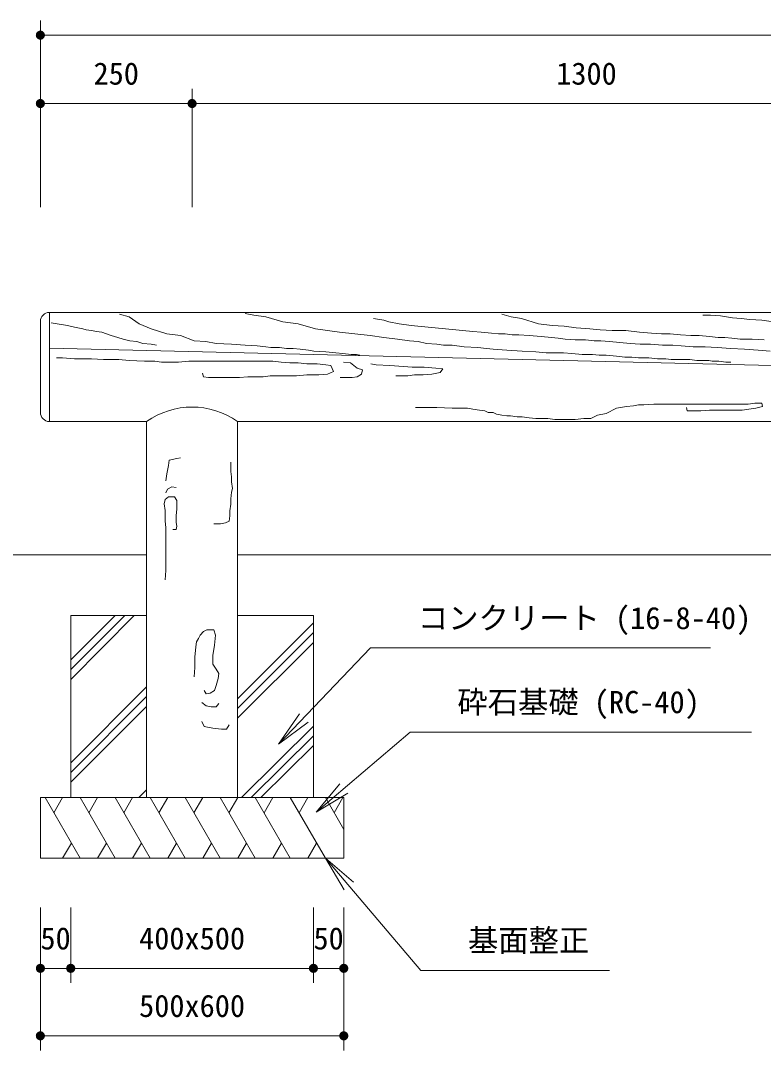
# Model space of a CAD drawing. Units: millimetres at full size, sheet at 1:20. Extents: x 0 to 8400, y 0 to 5940.
# Drawn here: x 1530 to 2754, y 1418 to 3116 of the extents above; entities that cross this region are included whole.
import ezdxf
from ezdxf.enums import TextEntityAlignment as Align

# ---------------------------------------------------------------- set-up
doc = ezdxf.new("R2010")
doc.units = ezdxf.units.MM
doc.header["$LTSCALE"] = 20
for name, color, linetype, lineweight in [('D-STR', 1, 'Continuous', 13), ('D-STR-DIM', 7, 'Continuous', 13), ('D-STR-HTXT', 7, 'Continuous', 13)]:
    doc.layers.add(name, color=color, linetype=linetype, lineweight=lineweight)
doc.styles.add('ＭＳ ゴシック', font='')
doc.styles.get('ＭＳ ゴシック').set_extended_font_data('MS Gothic')

# ---------------------------------------------------------------- blocks, each defined once
blk = doc.blocks.new('filled_dot')
at = {"color": 0, "linetype": 'Continuous', "lineweight": -2, "const_width": 1.25}
blk.add_lwpolyline([(-0.625, 0, 1), (0.625, 0, 1)], format="xyb", close=True, dxfattribs=at)
blk = doc.blocks.new('open_arrow')
at = {"color": 0, "linetype": 'Continuous', "lineweight": -2}
blk.add_lwpolyline([(7.5, 1.25), (0, 0), (7.5, -1.25)], dxfattribs=at)

msp = doc.modelspace()

# ---------------------------------------------------------------- linework, layer by layer
at = {"layer": 'D-STR'}
for p, q in [((1577.54, 2634.61), (3347.54, 2634.61)), ((1577.54, 2634.61), (1577.54, 2454.61)), ((1693.18, 2631.43), (1708.68, 2627.2)), ((1900.29, 2632.84), (1914.38, 2630.02)), ((2322.97, 2631.43), (2338.47, 2627.2)), ((1562.54, 2469.61), (1562.54, 2619.61)), ((1580.47, 2617.34), (1590.33, 2615.93)), ((1590.33, 2615.93), (1607.24, 2613.11)), ((1708.68, 2627.2), (1725.59, 2615.93)), ((1725.59, 2615.93), (1745.31, 2607.48)), ((1914.38, 2630.02), (1934.11, 2627.2)), ((1934.11, 2627.2), (1962.28, 2618.75)), ((1962.28, 2618.75), (1987.65, 2615.93)), ((1987.65, 2615.93), (2015.82, 2607.48)), ((2111.63, 2624.38), (2128.54, 2621.57)), ((2128.54, 2621.57), (2136.99, 2618.75)), ((2136.99, 2618.75), (2153.9, 2615.93)), ((2153.9, 2615.93), (2173.62, 2613.11)), ((2338.47, 2627.2), (2355.37, 2624.38)), ((2355.37, 2624.38), (2383.55, 2615.93)), ((2383.55, 2615.93), (2406.09, 2613.11)), ((2654.06, 2630.02), (2666.74, 2630.02)), ((2666.74, 2630.02), (2683.65, 2628.61)), ((2683.65, 2628.61), (2703.38, 2625.79)), ((2703.38, 2625.79), (2717.46, 2624.38)), ((2717.46, 2624.38), (2731.55, 2622.98)), ((2731.55, 2622.98), (2751.28, 2621.57)), ((2751.28, 2621.57), (2771, 2618.75)), ((1607.24, 2613.11), (1618.51, 2610.3)), ((1618.51, 2610.3), (1632.6, 2607.48)), ((1632.6, 2607.48), (1638.23, 2606.07)), ((1638.23, 2606.07), (1646.69, 2604.66)), ((1646.69, 2604.66), (1655.14, 2603.25)), ((1655.14, 2603.25), (1663.59, 2601.84)), ((1663.59, 2601.84), (1679.09, 2596.21)), ((1745.31, 2607.48), (1770.67, 2599.02)), ((1770.67, 2599.02), (1793.21, 2596.21)), ((2015.82, 2607.48), (2035.55, 2604.66)), ((2035.55, 2604.66), (2055.27, 2601.84)), ((2055.27, 2601.84), (2080.63, 2599.02)), ((2080.63, 2599.02), (2105.99, 2596.21)), ((2173.62, 2613.11), (2201.8, 2610.3)), ((2201.8, 2610.3), (2229.98, 2607.48)), ((2229.98, 2607.48), (2258.16, 2604.66)), ((2258.16, 2604.66), (2275.06, 2603.25)), ((2275.06, 2603.25), (2289.15, 2601.84)), ((2289.15, 2601.84), (2306.06, 2600.43)), ((2306.06, 2600.43), (2317.33, 2599.02)), ((2317.33, 2599.02), (2328.6, 2599.02)), ((2328.6, 2599.02), (2339.87, 2597.61)), ((2339.87, 2597.61), (2351.15, 2597.61)), ((2351.15, 2597.61), (2368.05, 2596.21)), ((2406.09, 2613.11), (2425.82, 2611.7)), ((2425.82, 2611.7), (2445.54, 2608.89)), ((2445.54, 2608.89), (2468.09, 2607.48)), ((2468.09, 2607.48), (2484.99, 2606.07)), ((2484.99, 2606.07), (2504.72, 2604.66)), ((2504.72, 2604.66), (2527.26, 2604.66)), ((2527.26, 2604.66), (2549.8, 2601.84)), ((2549.8, 2601.84), (2569.53, 2600.43)), ((2569.53, 2600.43), (2586.44, 2599.02)), ((2586.44, 2599.02), (2600.52, 2599.02)), ((2600.52, 2599.02), (2617.43, 2597.61)), ((2617.43, 2597.61), (2634.34, 2596.21)), ((1679.09, 2596.21), (1690.36, 2593.39)), ((1690.36, 2593.39), (1698.82, 2590.57)), ((1698.82, 2590.57), (1710.09, 2587.75)), ((1710.09, 2587.75), (1721.36, 2586.34)), ((1721.36, 2586.34), (1731.22, 2583.53)), ((1731.22, 2583.53), (1745.31, 2582.12)), ((1745.31, 2582.12), (1753.76, 2580.71)), ((1793.21, 2596.21), (1815.76, 2587.75)), ((1815.76, 2587.75), (1835.48, 2586.34)), ((1835.48, 2586.34), (1852.39, 2583.53)), ((1852.39, 2583.53), (1877.75, 2582.12)), ((1877.75, 2582.12), (1900.29, 2580.71)), ((1900.29, 2580.71), (1920.02, 2579.3)), ((2105.99, 2596.21), (2128.54, 2593.39)), ((2128.54, 2593.39), (2151.08, 2590.57)), ((2151.08, 2590.57), (2170.8, 2587.75)), ((2170.8, 2587.75), (2184.89, 2586.34)), ((2184.89, 2586.34), (2198.98, 2583.53)), ((2198.98, 2583.53), (2215.89, 2582.12)), ((2215.89, 2582.12), (2227.16, 2580.71)), ((2227.16, 2580.71), (2241.25, 2580.71)), ((2241.25, 2580.71), (2260.98, 2577.89)), ((2368.05, 2596.21), (2387.78, 2594.8)), ((2387.78, 2594.8), (2404.68, 2593.39)), ((2404.68, 2593.39), (2415.96, 2591.98)), ((2415.96, 2591.98), (2427.23, 2590.57)), ((2427.23, 2590.57), (2444.13, 2589.16)), ((2444.13, 2589.16), (2461.04, 2589.16)), ((2461.04, 2589.16), (2475.13, 2587.75)), ((2475.13, 2587.75), (2486.4, 2587.75)), ((2486.4, 2587.75), (2500.49, 2586.34)), ((2500.49, 2586.34), (2517.4, 2584.93)), ((2517.4, 2584.93), (2534.31, 2583.53)), ((2534.31, 2583.53), (2551.21, 2582.12)), ((2551.21, 2582.12), (2568.12, 2582.12)), ((2568.12, 2582.12), (2587.84, 2580.71)), ((2587.84, 2580.71), (2604.75, 2580.71)), ((2604.75, 2580.71), (2618.84, 2579.3)), ((2634.34, 2596.21), (2648.43, 2596.21)), ((2648.43, 2596.21), (2665.33, 2594.8)), ((2665.33, 2594.8), (2679.42, 2593.39)), ((2679.42, 2593.39), (2690.7, 2593.39)), ((2690.7, 2593.39), (2701.97, 2591.98)), ((2701.97, 2591.98), (2716.06, 2590.57)), ((2716.06, 2590.57), (2735.78, 2590.57)), ((2735.78, 2590.57), (2755.51, 2589.16)), ((3347.54, 2533.37), (1577.54, 2575.64)), ((1920.02, 2579.3), (1934.11, 2577.89)), ((1934.11, 2577.89), (1942.56, 2576.48)), ((1942.56, 2576.48), (1948.2, 2576.48)), ((1948.2, 2576.48), (1956.65, 2576.48)), ((1956.65, 2576.48), (1967.92, 2575.07)), ((1967.92, 2575.07), (1979.19, 2575.07)), ((1979.19, 2575.07), (1990.46, 2573.66)), ((1990.46, 2573.66), (2004.55, 2572.25)), ((2004.55, 2572.25), (2013.01, 2570.85)), ((2013.01, 2570.85), (2032.73, 2569.44)), ((2032.73, 2569.44), (2049.64, 2568.03)), ((2049.64, 2568.03), (2060.91, 2566.62)), ((2060.91, 2566.62), (2075, 2565.21)), ((2075, 2565.21), (2083.45, 2565.21)), ((2083.45, 2565.21), (2089.09, 2563.8)), ((2260.98, 2577.89), (2283.52, 2576.48)), ((2283.52, 2576.48), (2297.61, 2575.07)), ((2297.61, 2575.07), (2308.88, 2573.66)), ((2308.88, 2573.66), (2331.42, 2572.25)), ((2331.42, 2572.25), (2356.78, 2570.85)), ((2356.78, 2570.85), (2379.32, 2569.44)), ((2379.32, 2569.44), (2396.23, 2568.03)), ((2396.23, 2568.03), (2407.5, 2568.03)), ((2407.5, 2568.03), (2415.96, 2568.03)), ((2415.96, 2568.03), (2424.41, 2568.03)), ((2424.41, 2568.03), (2438.5, 2566.62)), ((2438.5, 2566.62), (2455.41, 2565.21)), ((2455.41, 2565.21), (2472.31, 2565.21)), ((2472.31, 2565.21), (2483.58, 2563.8)), ((2483.58, 2563.8), (2494.86, 2563.8)), ((2494.86, 2563.8), (2511.76, 2562.39)), ((2618.84, 2579.3), (2638.57, 2577.89)), ((2638.57, 2577.89), (2658.29, 2577.89)), ((2658.29, 2577.89), (2678.02, 2576.48)), ((2678.02, 2576.48), (2700.56, 2575.07)), ((2700.56, 2575.07), (2723.1, 2573.66)), ((2723.1, 2573.66), (2745.64, 2572.25)), ((2745.64, 2572.25), (2765.37, 2570.85)), ((1588.92, 2559.57), (1598.78, 2559.57)), ((1598.78, 2559.57), (1618.51, 2558.16)), ((1618.51, 2558.16), (1646.69, 2558.16)), ((1646.69, 2558.16), (1666.41, 2556.76)), ((1666.41, 2556.76), (1680.5, 2556.76)), ((1680.5, 2556.76), (1691.77, 2556.76)), ((1691.77, 2556.76), (1708.68, 2555.35)), ((1708.68, 2555.35), (1734.04, 2553.94)), ((1734.04, 2553.94), (1750.95, 2553.94)), ((1750.95, 2553.94), (1762.22, 2552.53)), ((1762.22, 2552.53), (1773.49, 2552.53)), ((1773.49, 2552.53), (1790.4, 2552.53)), ((1790.4, 2552.53), (1807.3, 2553.94)), ((1807.3, 2553.94), (1821.39, 2553.94)), ((1821.39, 2553.94), (1832.66, 2553.94)), ((1832.66, 2553.94), (1841.12, 2553.94)), ((1841.12, 2553.94), (1855.21, 2553.94)), ((1855.21, 2553.94), (1863.66, 2553.94)), ((1863.66, 2553.94), (1877.75, 2553.94)), ((1877.75, 2553.94), (1889.02, 2553.94)), ((1889.02, 2553.94), (1900.29, 2553.94)), ((1900.29, 2553.94), (1914.38, 2553.94)), ((1914.38, 2553.94), (1931.29, 2553.94)), ((1931.29, 2553.94), (1945.38, 2553.94)), ((1945.38, 2553.94), (1959.47, 2552.53)), ((1959.47, 2552.53), (1973.56, 2551.12)), ((1973.56, 2551.12), (1987.65, 2551.12)), ((1987.65, 2551.12), (2001.73, 2549.71)), ((2001.73, 2549.71), (2018.64, 2549.71)), ((2018.64, 2549.71), (2032.73, 2548.3)), ((2032.73, 2548.3), (2041.18, 2546.89)), ((2041.18, 2546.89), (2045.41, 2537.03)), ((2062.32, 2552.53), (2073.59, 2551.12)), ((2073.59, 2551.12), (2084.86, 2542.67)), ((2107.4, 2549.71), (2115.86, 2548.3)), ((2115.86, 2548.3), (2138.4, 2546.89)), ((2138.4, 2546.89), (2160.94, 2545.48)), ((2511.76, 2562.39), (2525.85, 2560.98)), ((2525.85, 2560.98), (2537.12, 2560.98)), ((2537.12, 2560.98), (2548.39, 2559.57)), ((2548.39, 2559.57), (2565.3, 2559.57)), ((2565.3, 2559.57), (2579.39, 2558.16)), ((2579.39, 2558.16), (2593.48, 2558.16)), ((2593.48, 2558.16), (2601.93, 2556.76)), ((2601.93, 2556.76), (2616.02, 2556.76)), ((2616.02, 2556.76), (2624.48, 2556.76)), ((2624.48, 2556.76), (2632.93, 2556.76)), ((2632.93, 2556.76), (2644.2, 2555.35)), ((2644.2, 2555.35), (2652.65, 2555.35)), ((2652.65, 2555.35), (2663.93, 2555.35)), ((2663.93, 2555.35), (2669.56, 2553.94)), ((2669.56, 2553.94), (2680.83, 2553.94)), ((2680.83, 2553.94), (2692.1, 2552.53)), ((2692.1, 2552.53), (2700.56, 2552.53)), ((1831.26, 2528.58), (1829.85, 2534.21)), ((1941.15, 2529.99), (1929.88, 2528.58)), ((1952.42, 2529.99), (1941.15, 2529.99)), ((1966.51, 2529.99), (1952.42, 2529.99)), ((1976.37, 2529.99), (1966.51, 2529.99)), ((1984.83, 2529.99), (1976.37, 2529.99)), ((2001.73, 2531.4), (1984.83, 2529.99)), ((2021.46, 2531.4), (2001.73, 2531.4)), ((2035.55, 2532.8), (2021.46, 2531.4)), ((2045.41, 2537.03), (2035.55, 2532.8)), ((2084.86, 2542.67), (2093.31, 2539.85)), ((2091.91, 2532.8), (2084.86, 2528.58)), ((2093.31, 2539.85), (2091.91, 2532.8)), ((2153.9, 2529.99), (2148.26, 2529.99)), ((2159.53, 2529.99), (2153.9, 2529.99)), ((2167.99, 2529.99), (2159.53, 2529.99)), ((2160.94, 2545.48), (2175.03, 2544.08)), ((2179.26, 2531.4), (2167.99, 2529.99)), ((2175.03, 2544.08), (2180.67, 2544.08)), ((2193.35, 2531.4), (2179.26, 2531.4)), ((2180.67, 2544.08), (2194.76, 2544.08)), ((2207.44, 2532.8), (2193.35, 2531.4)), ((2194.76, 2544.08), (2214.48, 2542.67)), ((2221.53, 2535.62), (2207.44, 2532.8)), ((2214.48, 2542.67), (2225.75, 2541.26)), ((2225.75, 2541.26), (2221.53, 2535.62)), ((1839.71, 2527.17), (1831.26, 2528.58)), ((1848.16, 2527.17), (1839.71, 2527.17)), ((1859.43, 2527.17), (1848.16, 2527.17)), ((1870.7, 2527.17), (1859.43, 2527.17)), ((1879.16, 2527.17), (1870.7, 2527.17)), ((1890.43, 2527.17), (1879.16, 2527.17)), ((1904.52, 2528.58), (1890.43, 2527.17)), ((1918.61, 2528.58), (1904.52, 2528.58)), ((1929.88, 2528.58), (1918.61, 2528.58)), ((2065.14, 2527.17), (2056.68, 2527.17)), ((2076.41, 2527.17), (2065.14, 2527.17)), ((2084.86, 2528.58), (2076.41, 2527.17)), ((2511.76, 2476.45), (2528.67, 2479.27)), ((2528.67, 2479.27), (2539.94, 2480.67)), ((2539.94, 2480.67), (2548.39, 2482.08)), ((2548.39, 2482.08), (2556.85, 2482.08)), ((2556.85, 2482.08), (2573.76, 2483.49)), ((2573.76, 2483.49), (2590.66, 2483.49)), ((2590.66, 2483.49), (2607.57, 2483.49)), ((2607.57, 2483.49), (2624.48, 2483.49)), ((2624.48, 2483.49), (2647.02, 2483.49)), ((2647.02, 2483.49), (2666.74, 2483.49)), ((2666.74, 2483.49), (2686.47, 2483.49)), ((2686.47, 2483.49), (2706.19, 2483.49)), ((2706.19, 2483.49), (2717.46, 2483.49)), ((2717.46, 2483.49), (2728.74, 2483.49)), ((2728.74, 2483.49), (2740.01, 2484.9)), ((2740.01, 2484.9), (2751.28, 2484.9)), ((2752.69, 2479.27), (2741.42, 2476.45)), ((2751.28, 2484.9), (2752.69, 2479.27)), ((2180.67, 2477.86), (2196.17, 2477.86)), ((2196.17, 2477.86), (2215.89, 2477.86)), ((2215.89, 2477.86), (2241.25, 2476.45)), ((2241.25, 2476.45), (2258.16, 2476.45)), ((2258.16, 2476.45), (2266.61, 2476.45)), ((2266.61, 2476.45), (2275.06, 2475.04)), ((2275.06, 2475.04), (2286.34, 2473.63)), ((2286.34, 2473.63), (2294.79, 2472.22)), ((2294.79, 2472.22), (2300.42, 2469.4)), ((2300.42, 2469.4), (2308.88, 2469.4)), ((2308.88, 2469.4), (2314.51, 2466.59)), ((2314.51, 2466.59), (2322.97, 2465.18)), ((2322.97, 2465.18), (2331.42, 2463.77)), ((2331.42, 2463.77), (2337.06, 2463.77)), ((2337.06, 2463.77), (2348.33, 2462.36)), ((2348.33, 2462.36), (2356.78, 2462.36)), ((2356.78, 2462.36), (2368.05, 2460.95)), ((2469.5, 2459.54), (2480.77, 2465.18)), ((2480.77, 2465.18), (2494.86, 2467.99)), ((2494.86, 2467.99), (2511.76, 2476.45)), ((2628.7, 2472.22), (2627.29, 2477.86)), ((2637.16, 2472.22), (2628.7, 2472.22)), ((2651.25, 2472.22), (2637.16, 2472.22)), ((2665.33, 2473.63), (2651.25, 2472.22)), ((2673.79, 2473.63), (2665.33, 2473.63)), ((2682.24, 2473.63), (2673.79, 2473.63)), ((2693.51, 2473.63), (2682.24, 2473.63)), ((2707.6, 2473.63), (2693.51, 2473.63)), ((2718.87, 2473.63), (2707.6, 2473.63)), ((2730.15, 2475.04), (2718.87, 2473.63)), ((2741.42, 2476.45), (2730.15, 2475.04)), ((1577.54, 2454.61), (1737.54, 2454.61)), ((1737.54, 2454.61), (1737.54, 1834.61)), ((3037.54, 2454.61), (1887.54, 2454.61)), ((1887.54, 2454.61), (1887.54, 1834.61)), ((2368.05, 2460.95), (2379.32, 2459.54)), ((2379.32, 2459.54), (2390.6, 2459.54)), ((2390.6, 2459.54), (2399.05, 2459.54)), ((2399.05, 2459.54), (2410.32, 2458.13)), ((2410.32, 2458.13), (2427.23, 2458.13)), ((2427.23, 2458.13), (2444.13, 2458.13)), ((2444.13, 2458.13), (2458.22, 2459.54)), ((2458.22, 2459.54), (2469.5, 2459.54)), ((1787.66, 2393.63), (1793.29, 2395.04)), ((1770.75, 2368.27), (1773.57, 2382.36)), ((1773.57, 2382.36), (1774.98, 2390.81)), ((1774.98, 2390.81), (1787.66, 2393.63)), ((1876.34, 2387.69), (1876.34, 2372.19)), ((1769.34, 2357), (1770.75, 2368.27)), ((1876.34, 2372.19), (1877.75, 2363.73)), ((1877.75, 2363.73), (1877.75, 2355.28)), ((1769.34, 2337.28), (1772.16, 2342.91)), ((1772.16, 2342.91), (1779.21, 2347.14)), ((1779.21, 2347.14), (1786.25, 2345.73)), ((1877.75, 2355.28), (1879.16, 2344.01)), ((1879.16, 2344.01), (1877.75, 2338.37)), ((1766.53, 2318.96), (1767.93, 2326)), ((1767.93, 2326), (1773.57, 2330.23)), ((1773.57, 2330.23), (1783.43, 2330.23)), ((1783.43, 2330.23), (1787.66, 2324.6)), ((1877.75, 2338.37), (1876.34, 2327.1)), ((1876.34, 2327.1), (1876.34, 2318.65)), ((1767.93, 2307.69), (1766.53, 2318.96)), ((1787.66, 2310.51), (1786.25, 2299.23)), ((1787.66, 2324.6), (1787.66, 2316.14)), ((1787.66, 2316.14), (1787.66, 2310.51)), ((1876.34, 2318.65), (1874.93, 2307.38)), ((1767.93, 2299.23), (1767.93, 2307.69)), ((1767.93, 2290.78), (1767.93, 2299.23)), ((1786.25, 2299.23), (1786.25, 2287.96)), ((1874.93, 2298.92), (1873.52, 2290.47)), ((1874.93, 2307.38), (1874.93, 2298.92)), ((1769.34, 2279.51), (1767.93, 2290.78)), ((1769.34, 2268.24), (1769.34, 2279.51)), ((1786.25, 2276.69), (1780.61, 2276.69)), ((1786.25, 2287.96), (1787.66, 2282.33)), ((1787.66, 2282.33), (1786.25, 2276.69)), ((1859.43, 2286.24), (1848.16, 2286.24)), ((1867.89, 2287.65), (1859.43, 2286.24)), ((1873.52, 2290.47), (1867.89, 2287.65)), ((1769.34, 2251.33), (1769.34, 2268.24)), ((1769.34, 2231.61), (1769.34, 2251.33)), ((1454.85, 2234.61), (1737.54, 2234.61)), ((1769.34, 2209.06), (1769.34, 2231.61)), ((1887.54, 2234.61), (3553.01, 2234.61)), ((1767.93, 2193.57), (1769.34, 2209.06)), ((1612.54, 2061.61), (1685.54, 2134.61)), ((1612.54, 2045.61), (1701.54, 2134.61)), ((1612.54, 2029.61), (1717.04, 2134.61)), ((1887.54, 1997.61), (2012.54, 2122.61)), ((1825.7, 2102.69), (1831.34, 2108.33)), ((1831.34, 2108.33), (1836.97, 2111.14)), ((1836.97, 2111.14), (1848.24, 2111.14)), ((1848.24, 2111.14), (1851.06, 2102.69)), ((1887.54, 1981.61), (2012.54, 2106.61)), ((1818.66, 2082.97), (1820.06, 2091.42)), ((1820.06, 2091.42), (1822.88, 2097.05)), ((1822.88, 2097.05), (1825.7, 2102.69)), ((1851.06, 2102.69), (1849.65, 2085.78)), ((1887.54, 1965.61), (2012.54, 2090.61)), ((1817.25, 2066.06), (1818.66, 2082.97)), ((1849.65, 2085.78), (1846.83, 2068.88)), ((1817.25, 2049.15), (1817.25, 2066.06)), ((1846.83, 2068.88), (1846.83, 2054.79)), ((1846.83, 2054.79), (1852.47, 2046.33)), ((1815.84, 2033.65), (1817.25, 2049.15)), ((1852.47, 2046.33), (1856.7, 2039.29)), ((1856.7, 2039.29), (1855.29, 2030.84)), ((1855.29, 2030.84), (1852.47, 2019.56)), ((1612.54, 1892.11), (1737.54, 2017.11)), ((1835.56, 2005.48), (1832.74, 2011.11)), ((1842.61, 2006.88), (1835.56, 2005.48)), ((1849.65, 2011.11), (1842.61, 2006.88)), ((1852.47, 2019.56), (1849.65, 2011.11)), ((1612.54, 1876.11), (1737.54, 2001.11)), ((1828.52, 1991.39), (1835.56, 1985.75)), ((1852.47, 1984.34), (1856.7, 1989.98)), ((1612.54, 1860.11), (1737.54, 1985.11)), ((1835.56, 1985.75), (1844.02, 1984.34)), ((1844.02, 1984.34), (1852.47, 1984.34)), ((1828.52, 1960.39), (1832.74, 1951.94)), ((1869.38, 1947.71), (1873.6, 1954.75)), ((1894.04, 1834.61), (2012.54, 1952.61)), ((1832.74, 1951.94), (1846.83, 1949.12)), ((1846.83, 1949.12), (1860.92, 1947.71)), ((1860.92, 1947.71), (1869.38, 1947.71)), ((1910.04, 1834.61), (2012.54, 1936.61)), ((1926.04, 1834.61), (2012.54, 1920.61)), ((1570.28, 1834.61), (1628.01, 1734.61)), ((1584.71, 1809.61), (1599.14, 1834.61)), ((1628.01, 1834.61), (1685.75, 1734.61)), ((1642.45, 1809.61), (1656.88, 1834.61)), ((1685.75, 1834.61), (1743.48, 1734.61)), ((1700.18, 1809.61), (1714.61, 1834.61)), ((1724.54, 1834.61), (1737.54, 1847.61)), ((1743.48, 1834.61), (1801.22, 1734.61)), ((1757.92, 1809.61), (1772.35, 1834.61)), ((1801.22, 1834.61), (1858.95, 1734.61)), ((1815.65, 1809.61), (1830.08, 1834.61)), ((1858.95, 1834.61), (1916.69, 1734.61)), ((1873.39, 1809.61), (1887.82, 1834.61)), ((1916.69, 1834.61), (1974.42, 1734.61)), ((1931.12, 1809.61), (1945.55, 1834.61)), ((1974.42, 1834.61), (2032.16, 1734.61)), ((1988.86, 1809.61), (2003.29, 1834.61)), ((2032.16, 1834.61), (2062.54, 1781.98)), ((2046.59, 1809.61), (2061.02, 1834.61)), ((1613.58, 1759.61), (1599.14, 1734.61)), ((1671.31, 1759.61), (1656.88, 1734.61)), ((1729.05, 1759.61), (1714.61, 1734.61)), ((1786.78, 1759.61), (1772.35, 1734.61)), ((1844.52, 1759.61), (1830.08, 1734.61)), ((1902.25, 1759.61), (1887.82, 1734.61)), ((1959.99, 1759.61), (1945.55, 1734.61)), ((2017.72, 1759.61), (2003.29, 1734.61))]:
    msp.add_line(p, q, dxfattribs=at)
for points in [[(1612.54, 1834.61), (1612.54, 2134.61), (1737.54, 2134.61)], [(1887.54, 2134.61), (2012.54, 2134.61), (2012.54, 1834.61)]]:
    msp.add_lwpolyline(points, dxfattribs=at)
msp.add_lwpolyline([(2062.54, 1834.61), (1562.54, 1834.61), (1562.54, 1734.61), (2062.54, 1734.61)], close=True, dxfattribs=at)
for centre, radius, start, end in [((1577.54, 2619.61), 15, 90, 180), ((1577.54, 2469.61), 15, 180, 270), ((1812.54, 2348.82), 129.68, 54.66417, 125.33583)]:
    msp.add_arc(centre, radius, start, end, dxfattribs=at)
at = {"layer": 'D-STR-DIM'}
for p, q in [((1562.54, 2807.98), (1562.54, 3115.58)), ((1562.54, 3091.58), (3362.54, 3091.58)), ((1562.54, 2807.98), (1562.54, 3002.86)), ((1812.54, 2807.98), (1812.54, 3002.86)), ((1812.54, 2807.98), (1812.54, 3002.86)), ((1562.54, 2978.86), (1812.54, 2978.86)), ((1812.54, 2978.86), (3112.54, 2978.86)), ((1562.54, 1653.65), (1562.54, 1529.21)), ((1562.54, 1653.65), (1562.54, 1417.92)), ((1612.54, 1653.65), (1612.54, 1529.21)), ((1612.54, 1653.65), (1612.54, 1529.21)), ((2012.54, 1653.65), (2012.54, 1529.21)), ((2012.54, 1653.65), (2012.54, 1529.21)), ((2062.54, 1653.65), (2062.54, 1529.21)), ((2062.54, 1653.65), (2062.54, 1417.92)), ((1562.54, 1553.21), (1612.54, 1553.21)), ((1612.54, 1553.21), (2012.54, 1553.21)), ((2012.54, 1553.21), (2062.54, 1553.21)), ((1562.54, 1441.92), (2062.54, 1441.92))]:
    msp.add_line(p, q, dxfattribs=at)
at = {"layer": 'D-STR-HTXT'}
for points in [[(1955.18, 1922.51), (2106.85, 2081.32), (2166.85, 2081.32), (2667.11, 2081.32)], [(2017, 1810.61), (2171.97, 1942.76), (2231.97, 1942.76), (2734.51, 1942.76)], [(2032.16, 1734.61), (2189.37, 1549.91), (2249.37, 1549.91), (2500.64, 1549.91)]]:
    msp.add_lwpolyline(points, dxfattribs=at)

# ---------------------------------------------------------------- block references
at = {"layer": 'D-STR-DIM', "xscale": 6, "yscale": 6}
for p in [(1562.54, 3091.58), (1562.54, 2978.86), (1812.54, 2978.86), (1562.54, 1553.21), (1612.54, 1553.21), (2012.54, 1553.21), (1562.54, 1441.92)]:
    msp.add_blockref('filled_dot', p, dxfattribs=at)
at = {"layer": 'D-STR-DIM', "xscale": 6, "yscale": 6, "rotation": 180}
for p in [(1812.54, 2978.86), (1612.54, 1553.21), (2012.54, 1553.21), (2062.54, 1553.21), (2062.54, 1441.92)]:
    msp.add_blockref('filled_dot', p, dxfattribs=at)
at = {"layer": 'D-STR-HTXT', "xscale": 8, "yscale": 8}
for p, rotation in [((1955.18, 1922.51), 46.3), ((2017, 1810.61), 40.5), ((2032.16, 1734.61), 310.4)]:
    msp.add_blockref('open_arrow', p, dxfattribs=dict(at, rotation=rotation))

# ---------------------------------------------------------------- texts
at = {"layer": 'D-STR-DIM', "style": 'ＭＳ ゴシック'}
for s, p in [('250', (1687.54, 3046.62)), ('1300', (2462.54, 3046.62)), ('50', (1587.54, 1620.97)), ('400x500', (1812.54, 1620.97)), ('50', (2037.54, 1620.97)), ('500x600', (1812.54, 1509.68))]:
    msp.add_text(s, height=36.66, dxfattribs=at).set_placement(p, align=Align.TOP_CENTER)
at = {"layer": 'D-STR-HTXT', "style": 'ＭＳ ゴシック'}
for s, p in [('コンクリート (16-8-40)', (2184.61, 2149.07)), ('砕石基礎 (RC-40)', (2249.73, 2010.51)), ('基面整正', (2267.13, 1617.67))]:
    msp.add_text(s, height=36.66, dxfattribs=at).set_placement(p, align=Align.TOP_LEFT)

doc.saveas('drawing.dxf')
